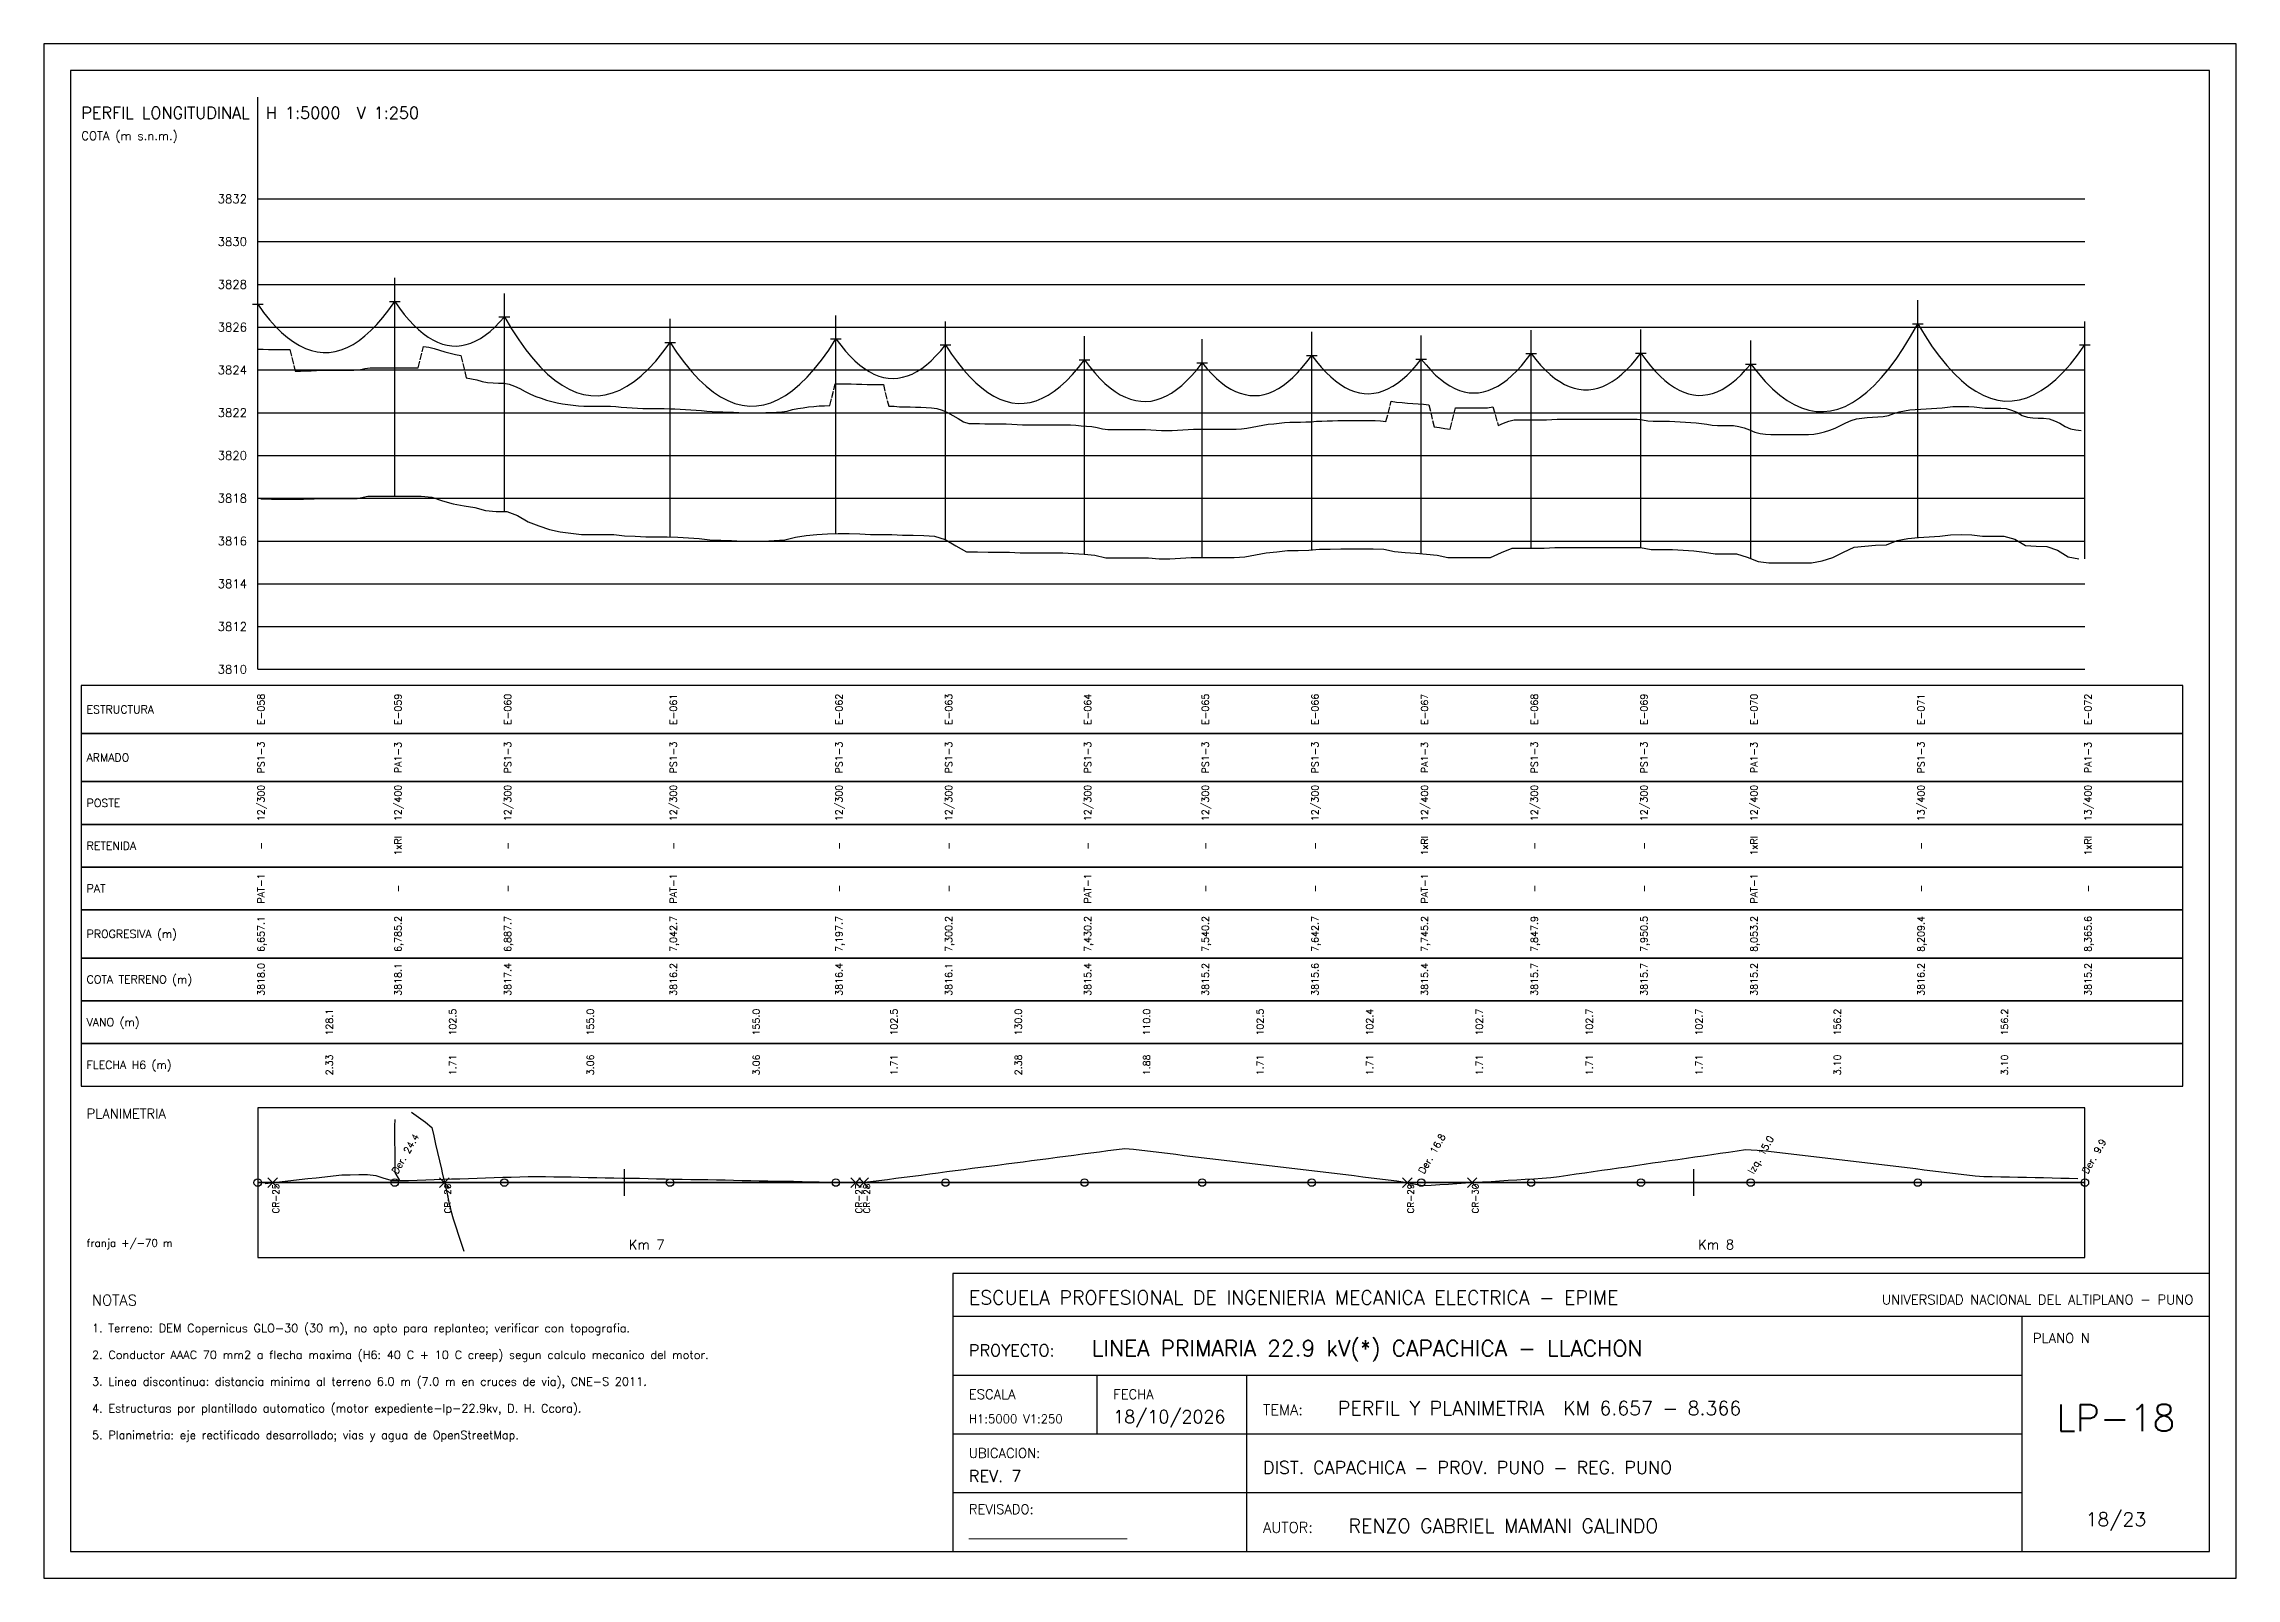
# Paper-space layout 'LP-18' of a CAD drawing. Header units: metres, sheet in millimetres. Extents: x 5 to 415, y 5 to 292.
import ezdxf
from ezdxf.enums import TextEntityAlignment as Align

# ---------------------------------------------------------------- set-up
doc = ezdxf.new("R2010")
doc.units = ezdxf.units.M
doc.linetypes.add('DASHED', pattern=[1.524, 1.27, -0.254])
for name, color, linetype in [('AGUA', 5, 'Continuous'), ('CRUCES', 30, 'Continuous'), ('MARCO', 7, 'Continuous'), ('PP_CONDUCTOR', 5, 'Continuous'), ('PP_DIST_SEGURIDAD', 6, 'DASHED'), ('PP_GRILLA', 8, 'Continuous'), ('PP_POSTE', 1, 'Continuous'), ('PP_TABLA', 8, 'Continuous'), ('PP_TERRENO', 34, 'Continuous'), ('PP_TEXTO', 7, 'Continuous'), ('ROTULO', 7, 'Continuous'), ('RP_CONDUCTOR', 5, 'Continuous'), ('RP_POSTE', 1, 'Continuous'), ('VIAS', 8, 'Continuous')]:
    doc.layers.add(name, color=color, linetype=linetype)
doc.styles.add('ROMANS', font='romans.shx')

psp = doc.layouts.new('LP-18')

# ---------------------------------------------------------------- linework, layer by layer
at = {"layer": 'AGUA'}
for points in [[(73.75, 92.15), (75.07, 91.23), (76.38, 90.32), (77.56, 89.31), (77.91, 87.75), (78.27, 86.19), (78.63, 84.63), (78.99, 83.07), (79.34, 81.51), (79.51, 80.8)], [(79.51, 80.8), (79.86, 79.24), (80.04, 78.44)], [(80.04, 78.44), (80.4, 76.88), (80.76, 75.32), (81.12, 73.76), (81.56, 72.23), (82.05, 70.7), (82.54, 69.18), (83.03, 67.66), (83.52, 66.14)]]:
    psp.add_lwpolyline(points, dxfattribs=at)
at = {"layer": 'CRUCES'}
for p, q in [((46.88, 78.1), (48.68, 79.9)), ((46.88, 79.9), (48.68, 78.1)), ((79.02, 78.1), (80.82, 79.9)), ((79.02, 79.9), (80.82, 78.1)), ((155.92, 78.1), (157.72, 79.9)), ((155.92, 79.9), (157.72, 78.1)), ((157.4, 78.1), (159.2, 79.9)), ((157.4, 79.9), (159.2, 78.1)), ((259.12, 78.1), (260.92, 79.9)), ((259.12, 79.9), (260.92, 78.1)), ((271.22, 78.1), (273.02, 79.9)), ((271.22, 79.9), (273.02, 78.1))]:
    psp.add_line(p, q, dxfattribs=at)
at = {"layer": 'MARCO'}
for points in [[(5, 5), (415, 5), (415, 292), (5, 292)], [(10, 10), (410, 10), (410, 287), (10, 287)]]:
    psp.add_lwpolyline(points, close=True, dxfattribs=at)
at = {"layer": 'PP_CONDUCTOR'}
for points in [[(45, 243.28), (46.11, 241.75), (47.23, 240.37), (48.34, 239.13), (49.46, 238.02), (50.57, 237.06), (51.68, 236.24), (52.8, 235.56), (53.91, 235.02), (55.03, 234.62), (56.14, 234.36), (57.25, 234.24), (58.37, 234.27), (59.48, 234.43), (60.6, 234.74), (61.71, 235.18), (62.83, 235.77), (63.94, 236.49), (65.05, 237.36), (66.17, 238.37), (67.28, 239.52), (68.4, 240.81), (69.51, 242.24), (70.62, 243.81)], [(70.62, 243.81), (71.52, 242.55), (72.41, 241.4), (73.3, 240.34), (74.19, 239.39), (75.08, 238.54), (75.97, 237.8), (76.86, 237.15), (77.75, 236.62), (78.65, 236.18), (79.54, 235.85), (80.43, 235.62), (81.32, 235.49), (82.21, 235.47), (83.1, 235.55), (83.99, 235.74), (84.88, 236.02), (85.78, 236.42), (86.67, 236.91), (87.56, 237.51), (88.45, 238.21), (89.34, 239.01), (90.23, 239.92), (91.12, 240.93)], [(91.12, 240.93), (92.47, 238.68), (93.82, 236.62), (95.17, 234.75), (96.52, 233.06), (97.86, 231.55), (99.21, 230.23), (100.56, 229.1), (101.91, 228.15), (103.25, 227.38), (104.6, 226.81), (105.95, 226.41), (107.3, 226.2), (108.65, 226.18), (109.99, 226.34), (111.34, 226.69), (112.69, 227.22), (114.04, 227.94), (115.38, 228.85), (116.73, 229.93), (118.08, 231.21), (119.43, 232.67), (120.78, 234.31), (122.12, 236.14)], [(324.22, 232.11), (325.58, 230.38), (326.93, 228.83), (328.29, 227.47), (329.65, 226.3), (331.01, 225.31), (332.37, 224.51), (333.73, 223.9), (335.09, 223.48), (336.44, 223.25), (337.8, 223.2), (339.16, 223.34), (340.52, 223.67), (341.88, 224.18), (343.24, 224.88), (344.59, 225.77), (345.95, 226.85), (347.31, 228.11), (348.67, 229.56), (350.03, 231.2), (351.39, 233.03), (352.75, 235.04), (354.1, 237.24), (355.46, 239.63)], [(355.46, 239.63), (356.82, 237.4), (358.18, 235.35), (359.54, 233.49), (360.9, 231.82), (362.25, 230.34), (363.61, 229.04), (364.97, 227.93), (366.33, 227.01), (367.69, 226.27), (369.05, 225.73), (370.4, 225.37), (371.76, 225.19), (373.12, 225.21), (374.48, 225.41), (375.84, 225.8), (377.2, 226.38), (378.56, 227.14), (379.91, 228.1), (381.27, 229.23), (382.63, 230.56), (383.99, 232.08), (385.35, 233.78), (386.71, 235.67)], [(122.12, 236.14), (123.47, 234.13), (124.82, 232.31), (126.17, 230.67), (127.52, 229.22), (128.86, 227.95), (130.21, 226.87), (131.56, 225.97), (132.91, 225.26), (134.25, 224.73), (135.6, 224.39), (136.95, 224.23), (138.3, 224.26), (139.65, 224.47), (140.99, 224.87), (142.34, 225.46), (143.69, 226.23), (145.04, 227.18), (146.38, 228.32), (147.73, 229.65), (149.08, 231.16), (150.43, 232.85), (151.78, 234.73), (153.12, 236.8)], [(153.12, 236.8), (154.02, 235.62), (154.91, 234.54), (155.8, 233.56), (156.69, 232.68), (157.58, 231.91), (158.47, 231.24), (159.36, 230.68), (160.25, 230.22), (161.15, 229.86), (162.04, 229.6), (162.93, 229.45), (163.82, 229.4), (164.71, 229.46), (165.6, 229.62), (166.49, 229.88), (167.38, 230.24), (168.28, 230.71), (169.17, 231.28), (170.06, 231.96), (170.95, 232.73), (171.84, 233.61), (172.73, 234.6), (173.62, 235.68)], [(173.62, 235.68), (174.75, 233.98), (175.88, 232.43), (177.02, 231.01), (178.15, 229.74), (179.28, 228.61), (180.41, 227.63), (181.54, 226.79), (182.67, 226.1), (183.8, 225.55), (184.93, 225.14), (186.06, 224.87), (187.19, 224.75), (188.32, 224.78), (189.45, 224.94), (190.58, 225.25), (191.71, 225.71), (192.84, 226.31), (193.97, 227.05), (195.1, 227.93), (196.23, 228.96), (197.36, 230.13), (198.49, 231.45), (199.62, 232.91)], [(221.62, 232.33), (222.52, 231.26), (223.41, 230.29), (224.3, 229.42), (225.19, 228.65), (226.08, 227.99), (226.97, 227.43), (227.86, 226.98), (228.75, 226.63), (229.65, 226.38), (230.54, 226.23), (231.43, 226.19), (232.32, 226.25), (233.21, 226.41), (234.1, 226.68), (234.99, 227.05), (235.88, 227.53), (236.78, 228.1), (237.67, 228.78), (238.56, 229.57), (239.45, 230.45), (240.34, 231.44), (241.23, 232.54), (242.12, 233.73)], [(242.12, 233.73), (243.01, 232.57), (243.91, 231.51), (244.8, 230.55), (245.69, 229.69), (246.58, 228.94), (247.47, 228.29), (248.36, 227.74), (249.25, 227.3), (250.14, 226.96), (251.03, 226.72), (251.92, 226.59), (252.81, 226.56), (253.7, 226.63), (254.59, 226.8), (255.48, 227.08), (256.38, 227.46), (257.27, 227.95), (258.16, 228.54), (259.05, 229.23), (259.94, 230.02), (260.83, 230.92), (261.72, 231.92), (262.61, 233.02)], [(262.61, 233.02), (263.5, 231.93), (264.4, 230.94), (265.29, 230.05), (266.18, 229.27), (267.07, 228.59), (267.97, 228.02), (268.86, 227.55), (269.75, 227.18), (270.65, 226.91), (271.54, 226.75), (272.43, 226.69), (273.32, 226.74), (274.22, 226.89), (275.11, 227.14), (276, 227.5), (276.9, 227.96), (277.79, 228.52), (278.68, 229.18), (279.57, 229.95), (280.47, 230.83), (281.36, 231.8), (282.25, 232.89), (283.15, 234.07)], [(283.15, 234.07), (284.04, 232.93), (284.93, 231.9), (285.82, 230.97), (286.72, 230.15), (287.61, 229.43), (288.5, 228.81), (289.4, 228.3), (290.29, 227.89), (291.18, 227.58), (292.07, 227.38), (292.97, 227.28), (293.86, 227.28), (294.75, 227.39), (295.65, 227.6), (296.54, 227.91), (297.43, 228.33), (298.32, 228.85), (299.22, 229.47), (300.11, 230.2), (301, 231.03), (301.9, 231.97), (302.79, 233.01), (303.68, 234.15)], [(303.68, 234.15), (304.57, 232.92), (305.47, 231.8), (306.36, 230.78), (307.25, 229.86), (308.15, 229.05), (309.04, 228.34), (309.93, 227.73), (310.82, 227.23), (311.72, 226.83), (312.61, 226.53), (313.5, 226.34), (314.4, 226.25), (315.29, 226.27), (316.18, 226.39), (317.08, 226.61), (317.97, 226.93), (318.86, 227.36), (319.75, 227.9), (320.65, 228.53), (321.54, 229.27), (322.43, 230.11), (323.33, 231.06), (324.22, 232.11)], [(199.62, 232.91), (200.58, 231.64), (201.54, 230.47), (202.49, 229.42), (203.45, 228.49), (204.41, 227.67), (205.36, 226.96), (206.32, 226.37), (207.28, 225.89), (208.23, 225.52), (209.19, 225.27), (210.15, 225.13), (211.1, 225.1), (212.06, 225.19), (213.02, 225.39), (213.97, 225.71), (214.93, 226.14), (215.88, 226.68), (216.84, 227.34), (217.8, 228.11), (218.75, 229), (219.71, 229.99), (220.67, 231.11), (221.62, 232.33)]]:
    psp.add_lwpolyline(points, dxfattribs=at)
at = {"layer": 'PP_DIST_SEGURIDAD'}
psp.add_lwpolyline([(45, 234.88), (46, 234.86), (47, 234.82), (48, 234.8), (49, 234.8), (50, 234.8), (51, 234.8), (52, 230.8), (53, 230.8), (54, 230.82), (55, 230.86), (56, 230.89), (57, 230.93), (58, 230.95), (59, 230.95), (60, 230.95), (61, 230.95), (62, 230.95), (63, 230.95), (64, 231.05), (65, 231.27), (66, 231.41), (67, 231.41), (68, 231.41), (69, 231.41), (70, 231.41), (71, 231.41), (72, 231.41), (73, 231.41), (74, 231.41), (75, 231.41), (76, 235.36), (77, 235.24), (78, 235.03), (79, 234.7), (80, 234.39), (81, 234.13), (82, 233.89), (83, 233.68), (84, 229.5), (85, 229.35), (86, 229.15), (87, 228.87), (88, 228.68), (89, 228.6), (90, 228.55), (91, 228.53), (92, 228.36), (93, 227.99), (94, 227.52), (95, 226.94), (96, 226.44), (97, 226.06), (98, 225.7), (99, 225.37), (100, 225.09), (101, 224.86), (102, 224.68), (103, 224.55), (104, 224.42), (105, 224.3), (106, 224.22), (107, 224.22), (108, 224.22), (109, 224.22), (110, 224.22), (111, 224.22), (112, 224.17), (113, 224.05), (114, 223.96), (115, 223.93), (116, 223.88), (117, 223.8), (118, 223.76), (119, 223.76), (120, 223.76), (121, 223.76), (122, 223.75), (123, 223.71), (124, 223.67), (125, 223.62), (126, 223.57), (127, 223.5), (128, 223.41), (129, 223.29), (130, 223.21), (131, 223.18), (132, 223.15), (133, 223.12), (134, 223.08), (135, 223.02), (136, 222.99), (137, 222.99), (138, 222.99), (139, 222.99), (140, 223.01), (141, 223.07), (142, 223.13), (143, 223.18), (144, 223.32), (145, 223.58), (146, 223.79), (147, 223.94), (148, 224.07), (149, 224.18), (150, 224.26), (151, 224.3), (152, 224.35), (153, 228.39), (154, 228.42), (155, 228.42), (156, 228.4), (157, 228.35), (158, 228.31), (159, 228.27), (160, 228.25), (161, 228.25), (162, 228.25), (163, 224.25), (164, 224.21), (165, 224.13), (166, 224.09), (167, 224.08), (168, 224.06), (169, 224.03), (170, 223.99), (171, 223.94), (172, 223.78), (173, 223.48), (174, 223.06), (175, 222.47), (176, 221.89), (177, 221.32), (178, 220.99), (179, 220.98), (180, 220.97), (181, 220.95), (182, 220.93), (183, 220.91), (184, 220.9), (185, 220.89), (186, 220.86), (187, 220.8), (188, 220.76), (189, 220.76), (190, 220.76), (191, 220.76), (192, 220.76), (193, 220.76), (194, 220.76), (195, 220.76), (196, 220.74), (197, 220.71), (198, 220.65), (199, 220.56), (200, 220.48), (201, 220.41), (202, 220.25), (203, 220), (204, 219.86), (205, 219.86), (206, 219.86), (207, 219.86), (208, 219.86), (209, 219.86), (210, 219.86), (211, 219.86), (212, 219.82), (213, 219.72), (214, 219.67), (215, 219.67), (216, 219.69), (217, 219.74), (218, 219.8), (219, 219.86), (220, 219.9), (221, 219.92), (222, 219.93), (223, 219.93), (224, 219.93), (225, 219.93), (226, 219.93), (227, 219.93), (228, 219.95), (229, 220), (230, 220.12), (231, 220.32), (232, 220.51), (233, 220.7), (234, 220.85), (235, 220.93), (236, 221.04), (237, 221.16), (238, 221.23), (239, 221.23), (240, 221.25), (241, 221.27), (242, 221.32), (243, 221.4), (244, 221.45), (245, 221.47), (246, 221.5), (247, 221.55), (248, 221.57), (249, 221.57), (250, 221.57), (251, 221.57), (252, 221.57), (253, 221.57), (254, 221.55), (255, 221.51), (256, 221.38), (257, 225.16), (258, 224.99), (259, 224.89), (260, 224.8), (261, 224.74), (262, 224.67), (263, 224.59), (264, 224.5), (265, 220.39), (266, 220.24), (267, 220.05), (268, 219.94), (269, 223.94), (270, 223.94), (271, 223.94), (272, 223.94), (273, 223.94), (274, 223.94), (275, 223.94), (276, 224.13), (277, 220.6), (278, 221.04), (279, 221.44), (280, 221.67), (281, 221.67), (282, 221.67), (283, 221.67), (284, 221.67), (285, 221.67), (286, 221.69), (287, 221.74), (288, 221.77), (289, 221.77), (290, 221.77), (291, 221.77), (292, 221.77), (293, 221.77), (294, 221.77), (295, 221.77), (296, 221.77), (297, 221.77), (298, 221.77), (299, 221.77), (300, 221.77), (301, 221.77), (302, 221.77), (303, 221.77), (304, 221.69), (305, 221.51), (306, 221.41), (307, 221.41), (308, 221.41), (309, 221.41), (310, 221.37), (311, 221.3), (312, 221.24), (313, 221.18), (314, 221.1), (315, 220.97), (316, 220.83), (317, 220.67), (318, 220.58), (319, 220.58), (320, 220.58), (321, 220.58), (322, 220.45), (323, 220.15), (324, 219.8), (325, 219.38), (326, 219.1), (327, 218.99), (328, 218.93), (329, 218.93), (330, 218.93), (331, 218.93), (332, 218.93), (333, 218.93), (334, 218.93), (335, 218.93), (336, 219.01), (337, 219.2), (338, 219.43), (339, 219.72), (340, 220.1), (341, 220.61), (342, 221.1), (343, 221.56), (344, 221.88), (345, 221.99), (346, 222.09), (347, 222.16), (348, 222.22), (349, 222.28), (350, 222.47), (351, 222.85), (352, 223.16), (353, 223.38), (354, 223.53), (355, 223.6), (356, 223.67), (357, 223.74), (358, 223.81), (359, 223.85), (360, 223.93), (361, 224.05), (362, 224.14), (363, 224.18), (364, 224.19), (365, 224.15), (366, 224.07), (367, 223.95), (368, 223.88), (369, 223.88), (370, 223.88), (371, 223.88), (372, 223.76), (373, 223.48), (374, 223.08), (375, 222.51), (376, 222.15), (377, 222.06), (378, 222), (379, 221.98), (380, 221.83), (381, 221.5), (382, 221.04), (383, 220.4), (384, 219.96), (385, 219.78), (386, 219.68)], dxfattribs=at)
at = {"layer": 'PP_GRILLA'}
for p, q in [((45, 175), (45, 282)), ((45, 263), (386.71, 263)), ((45, 255), (386.71, 255)), ((45, 247), (386.71, 247)), ((45, 239), (386.71, 239)), ((45, 231), (386.71, 231)), ((45, 223), (386.71, 223)), ((45, 215), (386.71, 215)), ((45, 207), (386.71, 207)), ((45, 199), (386.71, 199)), ((45, 191), (386.71, 191)), ((45, 183), (386.71, 183)), ((45, 175), (386.71, 175))]:
    psp.add_line(p, q, dxfattribs=at)
at = {"layer": 'PP_POSTE'}
for p, q in [((45, 206.88), (45, 247.68)), ((70.62, 207.41), (70.62, 248.21)), ((44, 243.28), (46, 243.28)), ((69.62, 243.81), (71.62, 243.81)), ((91.12, 204.53), (91.12, 245.33)), ((355.46, 199.63), (355.46, 244.03)), ((90.12, 240.93), (92.12, 240.93)), ((122.12, 199.74), (122.12, 240.54)), ((153.12, 200.4), (153.12, 241.2)), ((173.62, 199.28), (173.62, 240.08)), ((242.12, 197.33), (242.12, 238.13)), ((283.15, 197.67), (283.15, 238.47)), ((303.68, 197.75), (303.68, 238.55)), ((354.46, 239.63), (356.46, 239.63)), ((386.71, 195.67), (386.71, 240.07)), ((121.12, 236.14), (123.12, 236.14)), ((152.12, 236.8), (154.12, 236.8)), ((172.62, 235.68), (174.62, 235.68)), ((199.62, 196.51), (199.62, 237.31)), ((221.62, 195.93), (221.62, 236.73)), ((241.12, 233.73), (243.12, 233.73)), ((262.61, 196.62), (262.61, 237.42)), ((282.15, 234.07), (284.15, 234.07)), ((302.68, 234.15), (304.68, 234.15)), ((324.22, 195.71), (324.22, 236.51)), ((385.71, 235.67), (387.71, 235.67)), ((198.62, 232.91), (200.62, 232.91)), ((220.62, 232.33), (222.62, 232.33)), ((261.61, 233.02), (263.61, 233.02)), ((323.22, 232.11), (325.22, 232.11))]:
    psp.add_line(p, q, dxfattribs=at)
at = {"layer": 'PP_TABLA'}
for points in [[(12, 163), (405, 163), (405, 172), (12, 172)], [(12, 154), (405, 154), (405, 163), (12, 163)], [(12, 146), (405, 146), (405, 154), (12, 154)], [(12, 138), (405, 138), (405, 146), (12, 146)], [(12, 130), (405, 130), (405, 138), (12, 138)], [(12, 121), (405, 121), (405, 130), (12, 130)], [(12, 113), (405, 113), (405, 121), (12, 121)], [(12, 105), (405, 105), (405, 113), (12, 113)], [(12, 97), (405, 97), (405, 105), (12, 105)], [(45, 65), (386.71, 65), (386.71, 93), (45, 93)]]:
    psp.add_lwpolyline(points, close=True, dxfattribs=at)
at = {"layer": 'PP_TERRENO'}
psp.add_lwpolyline([(45.58, 206.88), (47.58, 206.8), (49.58, 206.8), (51.58, 206.8), (53.58, 206.8), (55.58, 206.88), (57.58, 206.95), (59.58, 206.95), (61.58, 206.95), (63.58, 206.95), (65.58, 207.41), (67.58, 207.41), (69.58, 207.41), (71.58, 207.41), (73.58, 207.41), (75.58, 207.41), (77.58, 207.18), (79.58, 206.5), (81.58, 205.97), (83.58, 205.56), (85.58, 205.27), (87.58, 204.71), (89.58, 204.55), (91.58, 204.52), (93.58, 203.77), (95.58, 202.6), (97.58, 201.84), (99.58, 201.18), (101.58, 200.73), (103.58, 200.48), (105.58, 200.22), (107.58, 200.22), (109.58, 200.22), (111.58, 200.22), (113.58, 199.98), (115.58, 199.91), (117.58, 199.76), (119.58, 199.76), (121.58, 199.76), (123.58, 199.7), (125.58, 199.59), (127.58, 199.47), (129.58, 199.22), (131.58, 199.17), (133.58, 199.1), (135.58, 198.99), (137.58, 198.99), (139.58, 198.99), (141.58, 199.1), (143.58, 199.22), (145.58, 199.72), (147.58, 200.02), (149.58, 200.25), (151.58, 200.33), (153.58, 200.42), (155.58, 200.42), (157.58, 200.33), (159.58, 200.25), (161.58, 200.25), (163.58, 200.25), (165.58, 200.09), (167.58, 200.07), (169.58, 200.02), (171.58, 199.9), (173.58, 199.31), (175.58, 198.13), (177.58, 197), (179.58, 196.98), (181.58, 196.94), (183.58, 196.9), (185.58, 196.89), (187.58, 196.76), (189.58, 196.76), (191.58, 196.76), (193.58, 196.76), (195.58, 196.76), (197.58, 196.69), (199.58, 196.52), (201.58, 196.36), (203.58, 195.86), (205.58, 195.86), (207.58, 195.86), (209.58, 195.86), (211.58, 195.86), (213.58, 195.67), (215.58, 195.67), (217.58, 195.77), (219.58, 195.9), (221.58, 195.93), (223.58, 195.93), (225.58, 195.93), (227.58, 195.93), (229.58, 196.03), (231.58, 196.43), (233.58, 196.81), (235.58, 196.98), (237.58, 197.23), (239.58, 197.23), (241.58, 197.29), (243.58, 197.45), (245.58, 197.48), (247.58, 197.57), (249.58, 197.57), (251.58, 197.57), (253.58, 197.57), (255.58, 197.48), (257.58, 197.03), (259.58, 196.83), (261.58, 196.71), (263.58, 196.54), (265.58, 196.33), (267.58, 195.94), (269.58, 195.94), (271.58, 195.94), (273.58, 195.94), (275.58, 195.94), (277.58, 196.87), (279.58, 197.67), (281.58, 197.67), (283.58, 197.67), (285.58, 197.67), (287.58, 197.77), (289.58, 197.77), (291.58, 197.77), (293.58, 197.77), (295.58, 197.77), (297.58, 197.77), (299.58, 197.77), (301.58, 197.77), (303.58, 197.77), (305.58, 197.41), (307.58, 197.41), (309.58, 197.41), (311.58, 197.26), (313.58, 197.15), (315.58, 196.9), (317.58, 196.58), (319.58, 196.58), (321.58, 196.58), (323.58, 195.98), (325.58, 195.14), (327.58, 194.93), (329.58, 194.93), (331.58, 194.93), (333.58, 194.93), (335.58, 194.93), (337.58, 195.3), (339.58, 195.89), (341.58, 196.9), (343.58, 197.83), (345.58, 198.06), (347.58, 198.2), (349.58, 198.31), (351.58, 199.07), (353.58, 199.5), (355.58, 199.64), (357.58, 199.79), (359.58, 199.88), (361.58, 200.13), (363.58, 200.21), (365.58, 200.13), (367.58, 199.88), (369.58, 199.88), (371.58, 199.88), (373.58, 199.32), (375.58, 198.18), (377.58, 198.01), (379.58, 197.97), (381.58, 197.31), (383.58, 196.03), (385.58, 195.68)], dxfattribs=at)
at = {"layer": 'PP_TEXTO'}
for p, q in [((113.58, 76.5), (113.58, 81.5)), ((313.58, 76.5), (313.58, 81.5))]:
    psp.add_line(p, q, dxfattribs=at)
at = {"layer": 'ROTULO'}
for p, q in [((175, 54), (375, 54)), ((175, 54), (410, 54)), ((375, 10), (375, 54)), ((175, 43), (375, 43)), ((202, 32), (202, 43)), ((230, 10), (230, 43)), ((175, 32), (375, 32)), ((175, 21), (375, 21))]:
    psp.add_line(p, q, dxfattribs=at)
psp.add_lwpolyline([(175, 10), (410, 10), (410, 62), (175, 62)], close=True, dxfattribs=at)
at = {"layer": 'RP_CONDUCTOR', "lineweight": 35}
psp.add_line((45, 79), (386.71, 79), dxfattribs=at)
at = {"layer": 'RP_POSTE'}
for centre in [(45, 79), (70.62, 79), (91.12, 79), (122.12, 79), (153.12, 79), (173.62, 79), (199.62, 79), (221.62, 79), (242.12, 79), (262.61, 79), (283.15, 79), (303.68, 79), (324.22, 79), (355.46, 79), (386.71, 79)]:
    psp.add_circle(centre, 0.7, dxfattribs=at)
at = {"layer": 'VIAS'}
for points in [[(70.61, 90.82), (70.59, 89.53), (70.57, 88.17), (70.55, 86.76), (70.62, 84.89), (70.62, 83.55), (70.62, 82.21), (70.62, 80.87), (71.48, 79.53), (71.59, 79.36)], [(46.4, 78.85), (47.99, 79.02), (49.58, 79.2), (51.17, 79.38), (52.76, 79.55), (54.35, 79.73), (55.94, 79.91), (57.53, 80.08), (59.12, 80.26), (60.71, 80.44), (62.31, 80.46), (63.91, 80.49), (65.51, 80.51), (67.08, 80.3), (68.61, 79.84), (70.14, 79.38), (71.62, 79.36), (73.21, 79.41), (74.81, 79.46), (76.41, 79.51), (78.01, 79.57), (79.61, 79.62), (81.21, 79.67), (82.81, 79.72), (84.41, 79.77), (86.01, 79.83), (87.61, 79.88), (89.21, 79.93), (90.81, 79.98), (92.4, 80.03), (94, 80.09), (95.6, 80.14), (97.2, 80.16), (98.8, 80.13), (100.4, 80.1), (102, 80.07), (103.6, 80.04), (105.2, 80), (106.8, 79.97), (108.4, 79.94), (110, 79.91), (111.6, 79.88), (113.2, 79.85), (114.8, 79.82), (116.4, 79.79), (118, 79.76), (119.6, 79.72), (121.2, 79.69), (122.8, 79.66), (124.4, 79.63), (126, 79.6), (127.6, 79.57), (129.2, 79.54), (130.8, 79.51), (132.4, 79.48), (134, 79.44), (135.59, 79.41), (137.19, 79.38), (138.79, 79.35), (140.39, 79.32), (141.99, 79.29), (143.59, 79.26), (145.19, 79.23), (146.79, 79.19), (148.39, 79.16), (149.99, 79.13), (151.59, 79.1), (153.19, 79.07), (154.79, 79.04), (156.39, 79.01), (157.99, 78.98), (159.58, 79.17), (161.16, 79.38), (162.75, 79.58), (164.34, 79.79), (165.92, 80), (167.51, 80.21), (169.1, 80.41), (170.68, 80.62), (172.27, 80.83), (173.86, 81.04), (175.44, 81.24), (177.03, 81.45), (178.62, 81.66), (180.2, 81.87), (181.79, 82.07), (183.38, 82.28), (184.96, 82.49), (186.55, 82.7), (188.13, 82.9), (189.72, 83.11), (191.31, 83.32), (192.89, 83.53), (194.48, 83.73), (196.07, 83.94), (197.65, 84.15), (199.24, 84.35), (200.83, 84.56), (202.41, 84.77), (204, 84.98), (205.59, 85.18), (207.17, 85.39), (208.76, 85.23), (210.35, 85.04), (211.94, 84.85), (213.53, 84.66), (215.12, 84.47), (216.7, 84.28), (218.29, 84.09), (219.88, 83.9), (221.47, 83.71), (223.06, 83.52), (224.65, 83.33), (226.24, 83.14), (227.83, 82.95), (229.41, 82.76), (231, 82.57), (232.59, 82.38), (234.18, 82.19), (235.77, 82), (237.36, 81.81), (238.95, 81.62), (240.54, 81.43), (242.12, 81.24), (243.71, 81.05), (245.3, 80.86), (246.89, 80.67), (248.48, 80.48), (250.07, 80.29), (251.66, 80.1), (253.24, 79.91), (254.83, 79.72), (256.42, 79.53), (258.01, 79.34), (259.59, 79.1), (261.15, 78.74), (262.88, 78.43), (264.48, 78.52), (266.08, 78.62), (267.67, 78.72), (269.27, 78.82), (270.87, 78.92), (272.46, 79.02), (274.06, 79.12), (275.66, 79.22), (277.26, 79.32), (278.85, 79.42), (280.45, 79.52), (282.05, 79.62), (283.64, 79.72), (285.24, 79.82), (286.84, 79.92), (288.42, 80.15), (290, 80.38), (291.59, 80.6), (293.17, 80.83), (294.75, 81.06), (296.34, 81.29), (297.92, 81.52), (299.51, 81.74), (301.09, 81.97), (302.67, 82.2), (304.26, 82.43), (305.84, 82.66), (307.42, 82.88), (309.01, 83.11), (310.59, 83.34), (312.18, 83.57), (313.76, 83.8), (315.34, 84.02), (316.93, 84.25), (318.51, 84.48), (320.09, 84.71), (321.68, 84.94), (323.26, 85.16), (326.48, 85.01), (328.07, 84.82), (329.65, 84.63), (331.24, 84.44), (332.83, 84.25), (334.42, 84.07), (336.01, 83.88), (337.6, 83.69), (339.19, 83.5), (340.78, 83.31), (342.36, 83.12), (343.95, 82.93), (345.54, 82.74), (347.13, 82.55), (348.72, 82.36), (350.31, 82.17), (351.9, 81.98), (353.49, 81.79), (355.07, 81.6), (356.66, 81.41), (358.25, 81.22), (359.84, 81.03), (361.43, 80.84), (363.02, 80.66), (364.61, 80.47), (366.2, 80.28), (367.79, 80.16), (369.39, 80.13), (370.99, 80.09), (372.59, 80.06), (374.19, 80.03), (375.79, 79.99), (377.39, 79.96), (378.99, 79.92), (380.59, 79.89), (382.19, 79.85), (383.79, 79.82), (385.39, 79.78)]]:
    psp.add_lwpolyline(points, dxfattribs=at)

# ---------------------------------------------------------------- texts
at = {"layer": 'CRUCES', "style": 'ROMANS'}
for s, p in [('CR-25', (47.78, 76)), ('CR-26', (79.92, 76)), ('CR-27', (156.82, 76)), ('CR-28', (158.3, 76)), ('CR-29', (260.02, 76)), ('CR-30', (272.12, 76))]:
    psp.add_text(s, height=1.2, rotation=90, dxfattribs=at).set_placement(p, align=Align.TOP_CENTER)
at = {"layer": 'PP_GRILLA', "style": 'ROMANS'}
for s, p in [('3832', (43, 263)), ('3830', (43, 255)), ('3828', (43, 247)), ('3826', (43, 239)), ('3824', (43, 231)), ('3822', (43, 223)), ('3820', (43, 215)), ('3818', (43, 207)), ('3816', (43, 199)), ('3814', (43, 191)), ('3812', (43, 183)), ('3810', (43, 175))]:
    psp.add_text(s, height=1.6, dxfattribs=at).set_placement(p, align=Align.MIDDLE_RIGHT)
at = {"layer": 'PP_TEXTO', "style": 'ROMANS'}
for s, height, p in [('PERFIL LONGITUDINAL  H 1:5000  V 1:250', 2.2, (12, 278)), ('COTA (m s.n.m.)', 1.6, (12, 274)), ('PLANIMETRIA', 1.8, (13, 91)), ('franja +/-70 m', 1.4, (13, 67)), ('Km 7', 1.8, (114.38, 66.5)), ('Km 8', 1.8, (314.38, 66.5)), ('NOTAS', 2, (14, 56)), ('1. Terreno: DEM Copernicus GLO-30 (30 m), no apto para replanteo; verificar con topografia.', 1.55, (14, 51)), ('2. Conductor AAAC 70 mm2 a flecha maxima (H6: 40 C + 10 C creep) segun calculo mecanico del motor.', 1.55, (14, 46)), ('3. Linea discontinua: distancia minima al terreno 6.0 m (7.0 m en cruces de via), CNE-S 2011.', 1.55, (14, 41)), ('4. Estructuras por plantillado automatico (motor expediente-lp-22.9kv, D. H. Ccora).', 1.55, (14, 36)), ('5. Planimetria: eje rectificado desarrollado; vias y agua de OpenStreetMap.', 1.55, (14, 31))]:
    psp.add_text(s, height=height, dxfattribs=at).set_placement(p)
for s, p in [('ESTRUCTURA', (13, 167.5)), ('ARMADO', (13, 158.5)), ('POSTE', (13, 150)), ('RETENIDA', (13, 142)), ('PAT', (13, 134)), ('PROGRESIVA (m)', (13, 125.5)), ('COTA TERRENO (m)', (13, 117)), ('VANO (m)', (13, 109)), ('FLECHA H6 (m)', (13, 101))]:
    psp.add_text(s, height=1.5, dxfattribs=at).set_placement(p, align=Align.MIDDLE_LEFT)
for s, p in [('E-058', (45.6, 167.5)), ('E-059', (71.22, 167.5)), ('E-060', (91.72, 167.5)), ('E-061', (122.72, 167.5)), ('E-062', (153.72, 167.5)), ('E-063', (174.22, 167.5)), ('E-064', (200.22, 167.5)), ('E-065', (222.22, 167.5)), ('E-066', (242.72, 167.5)), ('E-067', (263.21, 167.5)), ('E-068', (283.75, 167.5)), ('E-069', (304.28, 167.5)), ('E-070', (324.82, 167.5)), ('E-071', (356.06, 167.5)), ('E-072', (387.31, 167.5)), ('PS1-3', (45.6, 158.5)), ('PA1-3', (71.22, 158.5)), ('PS1-3', (91.72, 158.5)), ('PS1-3', (122.72, 158.5)), ('PS1-3', (153.72, 158.5)), ('PS1-3', (174.22, 158.5)), ('PS1-3', (200.22, 158.5)), ('PS1-3', (222.22, 158.5)), ('PS1-3', (242.72, 158.5)), ('PA1-3', (263.21, 158.5)), ('PS1-3', (283.75, 158.5)), ('PS1-3', (304.28, 158.5)), ('PA1-3', (324.82, 158.5)), ('PS1-3', (356.06, 158.5)), ('PA1-3', (387.31, 158.5)), ('12/300', (45.6, 150)), ('12/400', (71.22, 150)), ('12/300', (91.72, 150)), ('12/300', (122.72, 150)), ('12/300', (153.72, 150)), ('12/300', (174.22, 150)), ('12/300', (200.22, 150)), ('12/300', (222.22, 150)), ('12/300', (242.72, 150)), ('12/400', (263.21, 150)), ('12/300', (283.75, 150)), ('12/300', (304.28, 150)), ('12/400', (324.82, 150)), ('13/400', (356.06, 150)), ('13/400', (387.31, 150)), ('1xRI', (71.22, 142)), ('1xRI', (263.21, 142)), ('1xRI', (324.82, 142)), ('1xRI', (387.31, 142)), ('-', (45.6, 142)), ('-', (91.72, 142)), ('-', (122.72, 142)), ('-', (153.72, 142)), ('-', (174.22, 142)), ('-', (200.22, 142)), ('-', (222.22, 142)), ('-', (242.72, 142)), ('-', (283.75, 142)), ('-', (304.28, 142)), ('-', (356.06, 142)), ('PAT-1', (45.6, 134)), ('PAT-1', (122.72, 134)), ('PAT-1', (200.22, 134)), ('PAT-1', (263.21, 134)), ('PAT-1', (324.82, 134)), ('-', (71.22, 134)), ('-', (91.72, 134)), ('-', (153.72, 134)), ('-', (174.22, 134)), ('-', (222.22, 134)), ('-', (242.72, 134)), ('-', (283.75, 134)), ('-', (304.28, 134)), ('-', (356.06, 134)), ('-', (387.31, 134)), ('6,657.1', (45.6, 125.5)), ('6,785.2', (71.22, 125.5)), ('6,887.7', (91.72, 125.5)), ('7,042.7', (122.72, 125.5)), ('7,197.7', (153.72, 125.5)), ('7,300.2', (174.22, 125.5)), ('7,430.2', (200.22, 125.5)), ('7,540.2', (222.22, 125.5)), ('7,642.7', (242.72, 125.5)), ('7,745.2', (263.21, 125.5)), ('7,847.9', (283.75, 125.5)), ('7,950.5', (304.28, 125.5)), ('8,053.2', (324.82, 125.5)), ('8,209.4', (356.06, 125.5)), ('8,365.6', (387.31, 125.5)), ('3818.0', (45.6, 117)), ('3818.1', (71.22, 117)), ('3817.4', (91.72, 117)), ('3816.2', (122.72, 117)), ('3816.4', (153.72, 117)), ('3816.1', (174.22, 117)), ('3815.4', (200.22, 117)), ('3815.2', (222.22, 117)), ('3815.6', (242.72, 117)), ('3815.4', (263.21, 117)), ('3815.7', (283.75, 117)), ('3815.7', (304.28, 117)), ('3815.2', (324.82, 117)), ('3816.2', (356.06, 117)), ('3815.2', (387.31, 117)), ('128.1', (58.41, 109)), ('102.5', (81.47, 109)), ('155.0', (107.22, 109)), ('155.0', (138.22, 109)), ('102.5', (163.97, 109)), ('130.0', (187.22, 109)), ('110.0', (211.22, 109)), ('102.5', (232.47, 109)), ('102.4', (252.97, 109)), ('102.7', (273.48, 109)), ('102.7', (294.01, 109)), ('102.7', (314.55, 109)), ('156.2', (340.44, 109)), ('156.2', (371.68, 109)), ('2.33', (58.41, 101)), ('3.06', (107.22, 101)), ('3.06', (138.22, 101)), ('2.38', (187.22, 101)), ('1.88', (211.22, 101)), ('3.10', (340.44, 101)), ('3.10', (371.68, 101)), ('1.71', (81.47, 101)), ('1.71', (163.97, 101)), ('1.71', (232.47, 101)), ('1.71', (252.97, 101)), ('1.71', (273.48, 101)), ('1.71', (294.01, 101)), ('1.71', (314.55, 101))]:
    psp.add_text(s, height=1.3, rotation=90, dxfattribs=at).set_placement(p, align=Align.MIDDLE_CENTER)
for s, p in [('Der. 24.4', (71.12, 80.5)), ('Der. 16.8', (263.11, 80.5)), ('Izq. 15.0', (324.72, 80.5)), ('Der. 9.9', (387.21, 80.5))]:
    psp.add_text(s, height=1.3, rotation=60, dxfattribs=at).set_placement(p)
at = {"layer": 'ROTULO', "style": 'ROMANS'}
for s, height, p in [('ESCUELA PROFESIONAL DE INGENIERIA MECANICA ELECTRICA - EPIME', 2.6, (178, 56.2)), ('LINEA PRIMARIA 22.9 kV(*) CAPACHICA - LLACHON', 3, (201, 46.5)), ('PLANO N', 1.8, (377, 49)), ('PROYECTO:', 2.2, (178, 46.5)), ('ESCALA', 1.8, (178, 38.5)), ('FECHA', 1.8, (205, 38.5)), ('TEMA:', 2, (233, 35.5)), ('PERFIL Y PLANIMETRIA  KM 6.657 - 8.366', 2.6, (247, 35.5)), ('H1:5000 V1:250', 1.6, (178, 34)), ('18/10/2026', 2.4, (205, 34)), ('UBICACION:', 1.8, (178, 27.5)), ('REV. 7', 2.2, (178, 23)), ('DIST. CAPACHICA - PROV. PUNO - REG. PUNO', 2.4, (233, 24.5)), ('REVISADO:', 1.8, (178, 17)), ('________________________', 1.8, (178, 12.5)), ('AUTOR:', 2, (233, 13.5)), ('RENZO GABRIEL MAMANI GALINDO', 2.6, (249, 13.5))]:
    psp.add_text(s, height=height, dxfattribs=at).set_placement(p)
psp.add_text('UNIVERSIDAD NACIONAL DEL ALTIPLANO - PUNO', height=1.8, dxfattribs=at).set_placement((407, 56.2), align=Align.RIGHT)
for s, height, p in [('LP-18', 5, (392.5, 35)), ('18/23', 2.6, (392.5, 16))]:
    psp.add_text(s, height=height, dxfattribs=at).set_placement(p, align=Align.MIDDLE_CENTER)

doc.saveas('drawing.dxf')
